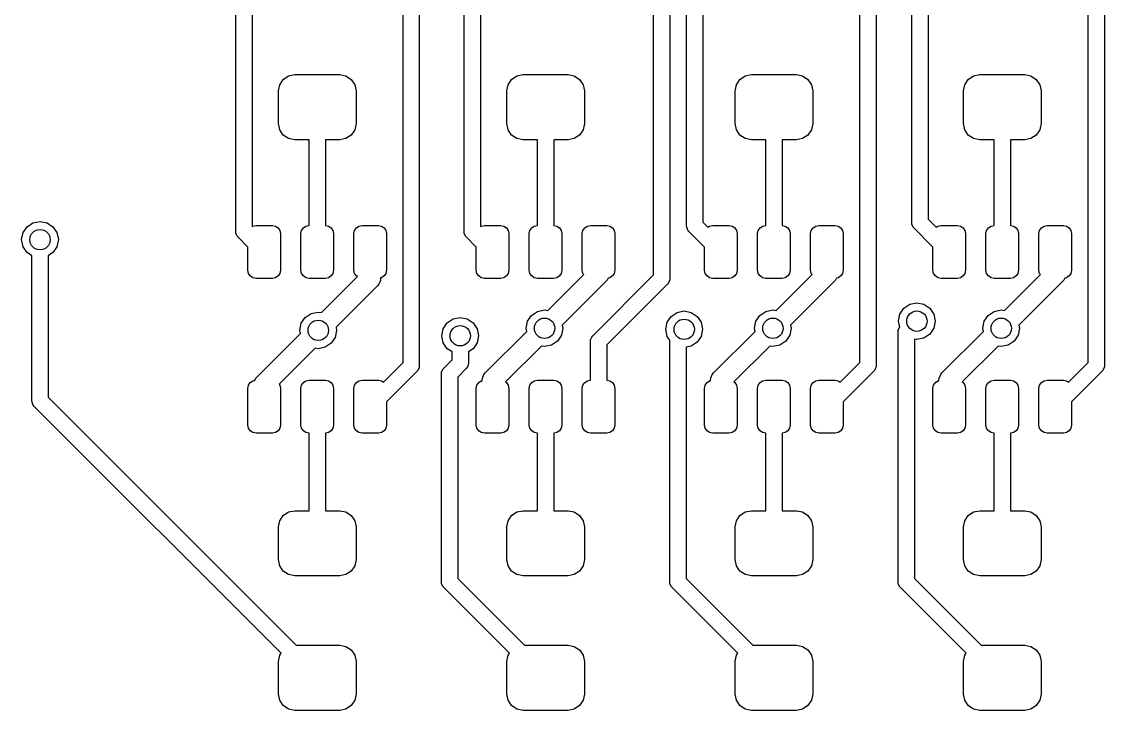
# Model space of a CAD drawing. Extents: x 0.05 to 3.89, y 0.04 to 4.21.
# Drawn here: x 1.389 to 1.911, y 0.107 to 0.44 of the extents above; entities that cross this region are included whole.
import ezdxf

# ---------------------------------------------------------------- set-up
doc = ezdxf.new("R2010")
doc.units = 0
doc.header["$MEASUREMENT"] = 0
doc.layers.add('BLACK', color=7, linetype='CONTINUOUS')

msp = doc.modelspace()

# ---------------------------------------------------------------- linework, layer by layer
at = {"layer": 'BLACK', "linetype": 'CONTINUOUS'}
for p, q in [((1.80124, 0.54915), (1.80124, 0.27369)), ((1.6939, 0.31758), (1.6939, 0.54134)), ((1.70177, 0.54134), (1.70177, 0.31594)), ((1.79337, 0.27532), (1.79337, 0.54134)), ((1.90361, 0.27532), (1.90361, 0.53079)), ((1.91148, 0.53242), (1.91148, 0.27369)), ((1.8185, 0.34291), (1.8185, 0.52028)), ((1.82638, 0.51864), (1.82638, 0.34454)), ((1.5729, 0.27532), (1.5729, 0.51575)), ((1.58077, 0.51412), (1.58077, 0.27369)), ((1.70977, 0.34141), (1.70977, 0.50505)), ((1.71765, 0.50342), (1.71765, 0.34304)), ((1.60236, 0.33858), (1.60236, 0.48819)), ((1.61024, 0.48656), (1.61024, 0.34093)), ((1.49213, 0.33858), (1.49213, 0.48425)), ((1.5, 0.48262), (1.5, 0.34093)), ((1.5151, 0.41206), (1.51766, 0.41377)), ((1.51766, 0.41377), (1.52067, 0.41437)), ((1.52067, 0.41437), (1.54232, 0.41437)), ((1.54232, 0.41437), (1.54534, 0.41377)), ((1.54534, 0.41377), (1.54789, 0.41206)), ((1.62534, 0.41206), (1.62789, 0.41377)), ((1.62789, 0.41377), (1.63091, 0.41437)), ((1.63091, 0.41437), (1.65256, 0.41437)), ((1.65256, 0.41437), (1.65557, 0.41377)), ((1.65557, 0.41377), (1.65813, 0.41206)), ((1.73557, 0.41206), (1.73813, 0.41377)), ((1.73813, 0.41377), (1.74114, 0.41437)), ((1.74114, 0.41437), (1.7628, 0.41437)), ((1.7628, 0.41437), (1.76581, 0.41377)), ((1.76581, 0.41377), (1.76836, 0.41206)), ((1.84581, 0.41206), (1.84836, 0.41377)), ((1.84836, 0.41377), (1.85138, 0.41437)), ((1.85138, 0.41437), (1.87303, 0.41437)), ((1.87303, 0.41437), (1.87604, 0.41377)), ((1.87604, 0.41377), (1.8786, 0.41206)), ((1.5128, 0.4065), (1.51339, 0.40951)), ((1.51339, 0.40951), (1.5151, 0.41206)), ((1.54789, 0.41206), (1.5496, 0.40951)), ((1.5496, 0.40951), (1.5502, 0.4065)), ((1.62303, 0.4065), (1.62363, 0.40951)), ((1.62363, 0.40951), (1.62534, 0.41206)), ((1.65813, 0.41206), (1.65983, 0.40951)), ((1.65983, 0.40951), (1.66043, 0.4065)), ((1.73327, 0.4065), (1.73387, 0.40951)), ((1.73387, 0.40951), (1.73557, 0.41206)), ((1.76836, 0.41206), (1.77007, 0.40951)), ((1.77007, 0.40951), (1.77067, 0.4065)), ((1.8435, 0.4065), (1.8441, 0.40951)), ((1.8441, 0.40951), (1.84581, 0.41206)), ((1.8786, 0.41206), (1.88031, 0.40951)), ((1.88031, 0.40951), (1.88091, 0.4065)), ((1.5128, 0.39075), (1.5128, 0.4065)), ((1.5502, 0.4065), (1.5502, 0.39075)), ((1.62303, 0.39075), (1.62303, 0.4065)), ((1.66043, 0.4065), (1.66043, 0.39075)), ((1.73327, 0.39075), (1.73327, 0.4065)), ((1.77067, 0.4065), (1.77067, 0.39075)), ((1.8435, 0.39075), (1.8435, 0.4065)), ((1.88091, 0.4065), (1.88091, 0.39075)), ((1.51339, 0.38773), (1.5128, 0.39075)), ((1.5151, 0.38518), (1.51339, 0.38773)), ((1.5496, 0.38773), (1.54789, 0.38518)), ((1.5502, 0.39075), (1.5496, 0.38773)), ((1.62363, 0.38773), (1.62303, 0.39075)), ((1.62534, 0.38518), (1.62363, 0.38773)), ((1.65983, 0.38773), (1.65813, 0.38518)), ((1.66043, 0.39075), (1.65983, 0.38773)), ((1.73387, 0.38773), (1.73327, 0.39075)), ((1.73557, 0.38518), (1.73387, 0.38773)), ((1.77007, 0.38773), (1.76836, 0.38518)), ((1.77067, 0.39075), (1.77007, 0.38773)), ((1.8441, 0.38773), (1.8435, 0.39075)), ((1.84581, 0.38518), (1.8441, 0.38773)), ((1.88031, 0.38773), (1.8786, 0.38518)), ((1.88091, 0.39075), (1.88031, 0.38773)), ((1.51766, 0.38347), (1.5151, 0.38518)), ((1.52067, 0.38287), (1.51766, 0.38347)), ((1.52756, 0.38287), (1.52067, 0.38287)), ((1.52756, 0.34154), (1.52756, 0.38287)), ((1.54232, 0.38287), (1.53543, 0.38287)), ((1.53543, 0.38287), (1.53543, 0.34154)), ((1.54534, 0.38347), (1.54232, 0.38287)), ((1.54789, 0.38518), (1.54534, 0.38347)), ((1.62789, 0.38347), (1.62534, 0.38518)), ((1.63091, 0.38287), (1.62789, 0.38347)), ((1.6378, 0.38287), (1.63091, 0.38287)), ((1.6378, 0.34154), (1.6378, 0.38287)), ((1.65256, 0.38287), (1.64567, 0.38287)), ((1.64567, 0.38287), (1.64567, 0.34154)), ((1.65557, 0.38347), (1.65256, 0.38287)), ((1.65813, 0.38518), (1.65557, 0.38347)), ((1.73813, 0.38347), (1.73557, 0.38518)), ((1.74114, 0.38287), (1.73813, 0.38347)), ((1.74803, 0.38287), (1.74114, 0.38287)), ((1.74803, 0.34154), (1.74803, 0.38287)), ((1.7628, 0.38287), (1.75591, 0.38287)), ((1.75591, 0.38287), (1.75591, 0.34154)), ((1.76581, 0.38347), (1.7628, 0.38287)), ((1.76836, 0.38518), (1.76581, 0.38347)), ((1.84836, 0.38347), (1.84581, 0.38518)), ((1.85138, 0.38287), (1.84836, 0.38347)), ((1.85827, 0.38287), (1.85138, 0.38287)), ((1.85827, 0.34154), (1.85827, 0.38287)), ((1.87303, 0.38287), (1.86614, 0.38287)), ((1.86614, 0.38287), (1.86614, 0.34154)), ((1.87604, 0.38347), (1.87303, 0.38287)), ((1.8786, 0.38518), (1.87604, 0.38347)), ((1.38945, 0.33804), (1.39137, 0.34091)), ((1.39137, 0.34091), (1.39425, 0.34283)), ((1.39425, 0.34283), (1.39764, 0.3435)), ((1.39764, 0.3435), (1.40103, 0.34283)), ((1.40103, 0.34283), (1.4039, 0.34091)), ((1.4039, 0.34091), (1.40582, 0.33804)), ((1.5, 0.34093), (1.50046, 0.34124)), ((1.50046, 0.34124), (1.50197, 0.34154)), ((1.50197, 0.34154), (1.50984, 0.34154)), ((1.50984, 0.34154), (1.51135, 0.34124)), ((1.51135, 0.34124), (1.51263, 0.34038)), ((1.51263, 0.34038), (1.51348, 0.33911)), ((1.52392, 0.33911), (1.52478, 0.34038)), ((1.52478, 0.34038), (1.52605, 0.34124)), ((1.52605, 0.34124), (1.52756, 0.34154)), ((1.53543, 0.34154), (1.53694, 0.34124)), ((1.53694, 0.34124), (1.53822, 0.34038)), ((1.53822, 0.34038), (1.53907, 0.33911)), ((1.54951, 0.33911), (1.55037, 0.34038)), ((1.55037, 0.34038), (1.55164, 0.34124)), ((1.55164, 0.34124), (1.55315, 0.34154)), ((1.55315, 0.34154), (1.56102, 0.34154)), ((1.56102, 0.34154), (1.56253, 0.34124)), ((1.56253, 0.34124), (1.56381, 0.34038)), ((1.56381, 0.34038), (1.56466, 0.33911)), ((1.61024, 0.34093), (1.6107, 0.34124)), ((1.6107, 0.34124), (1.6122, 0.34154)), ((1.6122, 0.34154), (1.62008, 0.34154)), ((1.62008, 0.34154), (1.62159, 0.34124)), ((1.62159, 0.34124), (1.62286, 0.34038)), ((1.62286, 0.34038), (1.62372, 0.33911)), ((1.63416, 0.33911), (1.63501, 0.34038)), ((1.63501, 0.34038), (1.63629, 0.34124)), ((1.63629, 0.34124), (1.6378, 0.34154)), ((1.64567, 0.34154), (1.64718, 0.34124)), ((1.64718, 0.34124), (1.64845, 0.34038)), ((1.64845, 0.34038), (1.64931, 0.33911)), ((1.65975, 0.33911), (1.6606, 0.34038)), ((1.6606, 0.34038), (1.66188, 0.34124)), ((1.66188, 0.34124), (1.66339, 0.34154)), ((1.66339, 0.34154), (1.67126, 0.34154)), ((1.67126, 0.34154), (1.67277, 0.34124)), ((1.67277, 0.34124), (1.67404, 0.34038)), ((1.67404, 0.34038), (1.6749, 0.33911)), ((1.70985, 0.34064), (1.70977, 0.34141)), ((1.71044, 0.33922), (1.70985, 0.34064)), ((1.71765, 0.34304), (1.72004, 0.34064)), ((1.72004, 0.34064), (1.72093, 0.34124)), ((1.72093, 0.34124), (1.72244, 0.34154)), ((1.72244, 0.34154), (1.73031, 0.34154)), ((1.73031, 0.34154), (1.73182, 0.34124)), ((1.73182, 0.34124), (1.7331, 0.34038)), ((1.7331, 0.34038), (1.73395, 0.33911)), ((1.74439, 0.33911), (1.74525, 0.34038)), ((1.74525, 0.34038), (1.74652, 0.34124)), ((1.74652, 0.34124), (1.74803, 0.34154)), ((1.75591, 0.34154), (1.75741, 0.34124)), ((1.75741, 0.34124), (1.75869, 0.34038)), ((1.75869, 0.34038), (1.75954, 0.33911)), ((1.76998, 0.33911), (1.77084, 0.34038)), ((1.77084, 0.34038), (1.77212, 0.34124)), ((1.77212, 0.34124), (1.77362, 0.34154)), ((1.77362, 0.34154), (1.7815, 0.34154)), ((1.7815, 0.34154), (1.783, 0.34124)), ((1.783, 0.34124), (1.78428, 0.34038)), ((1.78428, 0.34038), (1.78513, 0.33911)), ((1.81858, 0.34215), (1.8185, 0.34291)), ((1.81917, 0.34073), (1.81858, 0.34215)), ((1.81966, 0.34013), (1.81917, 0.34073)), ((1.82874, 0.33105), (1.81966, 0.34013)), ((1.82638, 0.34454), (1.83028, 0.34064)), ((1.83028, 0.34064), (1.83117, 0.34124)), ((1.83117, 0.34124), (1.83268, 0.34154)), ((1.83268, 0.34154), (1.84055, 0.34154)), ((1.84055, 0.34154), (1.84206, 0.34124)), ((1.84206, 0.34124), (1.84334, 0.34038)), ((1.84334, 0.34038), (1.84419, 0.33911)), ((1.85463, 0.33911), (1.85548, 0.34038)), ((1.85548, 0.34038), (1.85676, 0.34124)), ((1.85676, 0.34124), (1.85827, 0.34154)), ((1.86614, 0.34154), (1.86765, 0.34124)), ((1.86765, 0.34124), (1.86893, 0.34038)), ((1.86893, 0.34038), (1.86978, 0.33911)), ((1.88022, 0.33911), (1.88107, 0.34038)), ((1.88107, 0.34038), (1.88235, 0.34124)), ((1.88235, 0.34124), (1.88386, 0.34154)), ((1.88386, 0.34154), (1.89173, 0.34154)), ((1.89173, 0.34154), (1.89324, 0.34124)), ((1.89324, 0.34124), (1.89452, 0.34038)), ((1.89452, 0.34038), (1.89537, 0.33911)), ((1.38878, 0.33465), (1.38945, 0.33804)), ((1.38945, 0.33126), (1.38878, 0.33465)), ((1.40582, 0.33804), (1.4065, 0.33465)), ((1.4065, 0.33465), (1.40582, 0.33126)), ((1.4922, 0.33781), (1.49213, 0.33858)), ((1.49279, 0.3364), (1.4922, 0.33781)), ((1.49328, 0.3358), (1.49279, 0.3364)), ((1.49803, 0.33105), (1.49328, 0.3358)), ((1.51348, 0.33911), (1.51378, 0.3376)), ((1.51378, 0.3376), (1.51378, 0.31988)), ((1.52362, 0.3376), (1.52392, 0.33911)), ((1.52362, 0.31988), (1.52362, 0.3376)), ((1.53907, 0.33911), (1.53937, 0.3376)), ((1.53937, 0.3376), (1.53937, 0.31988)), ((1.54921, 0.3376), (1.54951, 0.33911)), ((1.54921, 0.31988), (1.54921, 0.3376)), ((1.56466, 0.33911), (1.56496, 0.3376)), ((1.56496, 0.3376), (1.56496, 0.31988)), ((1.60244, 0.33781), (1.60236, 0.33858)), ((1.60303, 0.3364), (1.60244, 0.33781)), ((1.60352, 0.3358), (1.60303, 0.3364)), ((1.60827, 0.33105), (1.60352, 0.3358)), ((1.62372, 0.33911), (1.62402, 0.3376)), ((1.62402, 0.3376), (1.62402, 0.31988)), ((1.63386, 0.3376), (1.63416, 0.33911)), ((1.63386, 0.31988), (1.63386, 0.3376)), ((1.64931, 0.33911), (1.64961, 0.3376)), ((1.64961, 0.3376), (1.64961, 0.31988)), ((1.65945, 0.3376), (1.65975, 0.33911)), ((1.65945, 0.31988), (1.65945, 0.3376)), ((1.6749, 0.33911), (1.6752, 0.3376)), ((1.6752, 0.3376), (1.6752, 0.31988)), ((1.71092, 0.33863), (1.71044, 0.33922)), ((1.7185, 0.33105), (1.71092, 0.33863)), ((1.73395, 0.33911), (1.73425, 0.3376)), ((1.73425, 0.3376), (1.73425, 0.31988)), ((1.74409, 0.3376), (1.74439, 0.33911)), ((1.74409, 0.31988), (1.74409, 0.3376)), ((1.75954, 0.33911), (1.75984, 0.3376)), ((1.75984, 0.3376), (1.75984, 0.31988)), ((1.76969, 0.3376), (1.76998, 0.33911)), ((1.76969, 0.31988), (1.76969, 0.3376)), ((1.78513, 0.33911), (1.78543, 0.3376)), ((1.78543, 0.3376), (1.78543, 0.31988)), ((1.84419, 0.33911), (1.84449, 0.3376)), ((1.84449, 0.3376), (1.84449, 0.31988)), ((1.85433, 0.3376), (1.85463, 0.33911)), ((1.85433, 0.31988), (1.85433, 0.3376)), ((1.86978, 0.33911), (1.87008, 0.3376)), ((1.87008, 0.3376), (1.87008, 0.31988)), ((1.87992, 0.3376), (1.88022, 0.33911)), ((1.87992, 0.31988), (1.87992, 0.3376)), ((1.89537, 0.33911), (1.89567, 0.3376)), ((1.89567, 0.3376), (1.89567, 0.31988)), ((1.39137, 0.32838), (1.38945, 0.33126)), ((1.40582, 0.33126), (1.4039, 0.32838)), ((1.49803, 0.31988), (1.49803, 0.33105)), ((1.60827, 0.31988), (1.60827, 0.33105)), ((1.7185, 0.31988), (1.7185, 0.33105)), ((1.82874, 0.31988), (1.82874, 0.33105)), ((1.3937, 0.32683), (1.39137, 0.32838)), ((1.3937, 0.25689), (1.3937, 0.32683)), ((1.4039, 0.32838), (1.40157, 0.32683)), ((1.40157, 0.32683), (1.40157, 0.25852)), ((1.49833, 0.31838), (1.49803, 0.31988)), ((1.51378, 0.31988), (1.51348, 0.31838)), ((1.52392, 0.31838), (1.52362, 0.31988)), ((1.53937, 0.31988), (1.53907, 0.31838)), ((1.54951, 0.31838), (1.54921, 0.31988)), ((1.56496, 0.31988), (1.56466, 0.31838)), ((1.60857, 0.31838), (1.60827, 0.31988)), ((1.62402, 0.31988), (1.62372, 0.31838)), ((1.63416, 0.31838), (1.63386, 0.31988)), ((1.64961, 0.31988), (1.64931, 0.31838)), ((1.65975, 0.31838), (1.65945, 0.31988)), ((1.6752, 0.31988), (1.6749, 0.31838)), ((1.7188, 0.31838), (1.7185, 0.31988)), ((1.73425, 0.31988), (1.73395, 0.31838)), ((1.74439, 0.31838), (1.74409, 0.31988)), ((1.75984, 0.31988), (1.75954, 0.31838)), ((1.76998, 0.31838), (1.76969, 0.31988)), ((1.78543, 0.31988), (1.78513, 0.31838)), ((1.82904, 0.31838), (1.82874, 0.31988)), ((1.84449, 0.31988), (1.84419, 0.31838)), ((1.85463, 0.31838), (1.85433, 0.31988)), ((1.87008, 0.31988), (1.86978, 0.31838)), ((1.88022, 0.31838), (1.87992, 0.31988)), ((1.89567, 0.31988), (1.89537, 0.31838)), ((1.49918, 0.3171), (1.49833, 0.31838)), ((1.50046, 0.31624), (1.49918, 0.3171)), ((1.50197, 0.31594), (1.50046, 0.31624)), ((1.50984, 0.31594), (1.50197, 0.31594)), ((1.51135, 0.31624), (1.50984, 0.31594)), ((1.51263, 0.3171), (1.51135, 0.31624)), ((1.51348, 0.31838), (1.51263, 0.3171)), ((1.52478, 0.3171), (1.52392, 0.31838)), ((1.52605, 0.31624), (1.52478, 0.3171)), ((1.52756, 0.31594), (1.52605, 0.31624)), ((1.53543, 0.31594), (1.52756, 0.31594)), ((1.53348, 0.29941), (1.55085, 0.31678)), ((1.53694, 0.31624), (1.53543, 0.31594)), ((1.53822, 0.3171), (1.53694, 0.31624)), ((1.53907, 0.31838), (1.53822, 0.3171)), ((1.55037, 0.3171), (1.54951, 0.31838)), ((1.55085, 0.31678), (1.55037, 0.3171)), ((1.56199, 0.31497), (1.56124, 0.31317)), ((1.56209, 0.31594), (1.56199, 0.31497)), ((1.56253, 0.31624), (1.56209, 0.31616)), ((1.56209, 0.31616), (1.56209, 0.31594)), ((1.56381, 0.3171), (1.56253, 0.31624)), ((1.56466, 0.31838), (1.56381, 0.3171)), ((1.60942, 0.3171), (1.60857, 0.31838)), ((1.6107, 0.31624), (1.60942, 0.3171)), ((1.6122, 0.31594), (1.6107, 0.31624)), ((1.62008, 0.31594), (1.6122, 0.31594)), ((1.62159, 0.31624), (1.62008, 0.31594)), ((1.62286, 0.3171), (1.62159, 0.31624)), ((1.62372, 0.31838), (1.62286, 0.3171)), ((1.63501, 0.3171), (1.63416, 0.31838)), ((1.63629, 0.31624), (1.63501, 0.3171)), ((1.6378, 0.31594), (1.63629, 0.31624)), ((1.64567, 0.31594), (1.6378, 0.31594)), ((1.64273, 0.30039), (1.66014, 0.3178)), ((1.64718, 0.31624), (1.64567, 0.31594)), ((1.64845, 0.3171), (1.64718, 0.31624)), ((1.64931, 0.31838), (1.64845, 0.3171)), ((1.67086, 0.31438), (1.6498, 0.29332)), ((1.66014, 0.3178), (1.65975, 0.31838)), ((1.66454, 0.28822), (1.6939, 0.31758)), ((1.67148, 0.31514), (1.67086, 0.31438)), ((1.67187, 0.31607), (1.67148, 0.31514)), ((1.67148, 0.31514), (1.67148, 0.31514)), ((1.67277, 0.31624), (1.67187, 0.31607)), ((1.67404, 0.3171), (1.67277, 0.31624)), ((1.6749, 0.31838), (1.67404, 0.3171)), ((1.70111, 0.31376), (1.70062, 0.31316)), ((1.7017, 0.31518), (1.70111, 0.31376)), ((1.70177, 0.31594), (1.7017, 0.31518)), ((1.71966, 0.3171), (1.7188, 0.31838)), ((1.72093, 0.31624), (1.71966, 0.3171)), ((1.72244, 0.31594), (1.72093, 0.31624)), ((1.73031, 0.31594), (1.72244, 0.31594)), ((1.73182, 0.31624), (1.73031, 0.31594)), ((1.7331, 0.3171), (1.73182, 0.31624)), ((1.73395, 0.31838), (1.7331, 0.3171)), ((1.74525, 0.3171), (1.74439, 0.31838)), ((1.74652, 0.31624), (1.74525, 0.3171)), ((1.74803, 0.31594), (1.74652, 0.31624)), ((1.75591, 0.31594), (1.74803, 0.31594)), ((1.75297, 0.30039), (1.77037, 0.3178)), ((1.75741, 0.31624), (1.75591, 0.31594)), ((1.75869, 0.3171), (1.75741, 0.31624)), ((1.75954, 0.31838), (1.75869, 0.3171)), ((1.78109, 0.31438), (1.76004, 0.29332)), ((1.77037, 0.3178), (1.76998, 0.31838)), ((1.78172, 0.31514), (1.78109, 0.31438)), ((1.7821, 0.31607), (1.78172, 0.31514)), ((1.78172, 0.31514), (1.78172, 0.31514)), ((1.783, 0.31624), (1.7821, 0.31607)), ((1.78428, 0.3171), (1.783, 0.31624)), ((1.78513, 0.31838), (1.78428, 0.3171)), ((1.82989, 0.3171), (1.82904, 0.31838)), ((1.83117, 0.31624), (1.82989, 0.3171)), ((1.83268, 0.31594), (1.83117, 0.31624)), ((1.84055, 0.31594), (1.83268, 0.31594)), ((1.84206, 0.31624), (1.84055, 0.31594)), ((1.84334, 0.3171), (1.84206, 0.31624)), ((1.84419, 0.31838), (1.84334, 0.3171)), ((1.85548, 0.3171), (1.85463, 0.31838)), ((1.85676, 0.31624), (1.85548, 0.3171)), ((1.85827, 0.31594), (1.85676, 0.31624)), ((1.86614, 0.31594), (1.85827, 0.31594)), ((1.8632, 0.30039), (1.88061, 0.3178)), ((1.86765, 0.31624), (1.86614, 0.31594)), ((1.86893, 0.3171), (1.86765, 0.31624)), ((1.86978, 0.31838), (1.86893, 0.3171)), ((1.89133, 0.31438), (1.87027, 0.29332)), ((1.88061, 0.3178), (1.88022, 0.31838)), ((1.89195, 0.31514), (1.89133, 0.31438)), ((1.89234, 0.31607), (1.89195, 0.31514)), ((1.89195, 0.31514), (1.89195, 0.31514)), ((1.89324, 0.31624), (1.89234, 0.31607)), ((1.89452, 0.3171), (1.89324, 0.31624)), ((1.89537, 0.31838), (1.89452, 0.3171)), ((1.56062, 0.31241), (1.54055, 0.29234)), ((1.56124, 0.31317), (1.56062, 0.31241)), ((1.56124, 0.31317), (1.56124, 0.31317)), ((1.70062, 0.31316), (1.67126, 0.2838)), ((1.81473, 0.30154), (1.8176, 0.30346)), ((1.8176, 0.30346), (1.82099, 0.30413)), ((1.82099, 0.30413), (1.82438, 0.30346)), ((1.82438, 0.30346), (1.82726, 0.30154)), ((1.52572, 0.29711), (1.5286, 0.29903)), ((1.5286, 0.29903), (1.53199, 0.2997)), ((1.53199, 0.2997), (1.53348, 0.29941)), ((1.63306, 0.29522), (1.63498, 0.29809)), ((1.63498, 0.29809), (1.63785, 0.30001)), ((1.63785, 0.30001), (1.64124, 0.30069)), ((1.64124, 0.30069), (1.64273, 0.30039)), ((1.7024, 0.2976), (1.70527, 0.29952)), ((1.70527, 0.29952), (1.70866, 0.3002)), ((1.70866, 0.3002), (1.71205, 0.29952)), ((1.71205, 0.29952), (1.71493, 0.2976)), ((1.74329, 0.29522), (1.74521, 0.29809)), ((1.74521, 0.29809), (1.74809, 0.30001)), ((1.74809, 0.30001), (1.75148, 0.30069)), ((1.75148, 0.30069), (1.75297, 0.30039)), ((1.81213, 0.29528), (1.81281, 0.29867)), ((1.81281, 0.29867), (1.81473, 0.30154)), ((1.82726, 0.30154), (1.82918, 0.29867)), ((1.82918, 0.29867), (1.82985, 0.29528)), ((1.85353, 0.29522), (1.85545, 0.29809)), ((1.85545, 0.29809), (1.85832, 0.30001)), ((1.85832, 0.30001), (1.86171, 0.30069)), ((1.86171, 0.30069), (1.8632, 0.30039)), ((1.52313, 0.29085), (1.5238, 0.29424)), ((1.5238, 0.29424), (1.52572, 0.29711)), ((1.59234, 0.29161), (1.59426, 0.29448)), ((1.59426, 0.29448), (1.59713, 0.2964)), ((1.59713, 0.2964), (1.60052, 0.29708)), ((1.60052, 0.29708), (1.60391, 0.2964)), ((1.60391, 0.2964), (1.60678, 0.29448)), ((1.60678, 0.29448), (1.6087, 0.29161)), ((1.63238, 0.29183), (1.63306, 0.29522)), ((1.6498, 0.29332), (1.6501, 0.29183)), ((1.6998, 0.29134), (1.70048, 0.29473)), ((1.70048, 0.29473), (1.7024, 0.2976)), ((1.71493, 0.2976), (1.71685, 0.29473)), ((1.71685, 0.29473), (1.71752, 0.29134)), ((1.74262, 0.29183), (1.74329, 0.29522)), ((1.76004, 0.29332), (1.76033, 0.29183)), ((1.81269, 0.29246), (1.81213, 0.29528)), ((1.82985, 0.29528), (1.82918, 0.29189)), ((1.85285, 0.29183), (1.85353, 0.29522)), ((1.87027, 0.29332), (1.87057, 0.29183)), ((1.50237, 0.2683), (1.52343, 0.28936)), ((1.52343, 0.28936), (1.52313, 0.29085)), ((1.54085, 0.29085), (1.54017, 0.28746)), ((1.54055, 0.29234), (1.54085, 0.29085)), ((1.59166, 0.28822), (1.59234, 0.29161)), ((1.59234, 0.28483), (1.59166, 0.28822)), ((1.6087, 0.29161), (1.60938, 0.28822)), ((1.60938, 0.28822), (1.6087, 0.28483)), ((1.61261, 0.27027), (1.63268, 0.29034)), ((1.63268, 0.29034), (1.63238, 0.29183)), ((1.64942, 0.28844), (1.6475, 0.28557)), ((1.6501, 0.29183), (1.64942, 0.28844)), ((1.66346, 0.2862), (1.66405, 0.28762)), ((1.66405, 0.28762), (1.66454, 0.28822)), ((1.70048, 0.28795), (1.6998, 0.29134)), ((1.70169, 0.28613), (1.70048, 0.28795)), ((1.71685, 0.28795), (1.71493, 0.28507)), ((1.71752, 0.29134), (1.71685, 0.28795)), ((1.72284, 0.27027), (1.74291, 0.29034)), ((1.74291, 0.29034), (1.74262, 0.29183)), ((1.75966, 0.28844), (1.75774, 0.28557)), ((1.76033, 0.29183), (1.75966, 0.28844)), ((1.81193, 0.29015), (1.812, 0.29092)), ((1.81193, 0.16937), (1.81193, 0.29015)), ((1.812, 0.29092), (1.81259, 0.29234)), ((1.81259, 0.29234), (1.81269, 0.29246)), ((1.82726, 0.28901), (1.82438, 0.28709)), ((1.82918, 0.29189), (1.82726, 0.28901)), ((1.83308, 0.27027), (1.85315, 0.29034)), ((1.85315, 0.29034), (1.85285, 0.29183)), ((1.8699, 0.28844), (1.86798, 0.28557)), ((1.87057, 0.29183), (1.8699, 0.28844)), ((1.5305, 0.28228), (1.51309, 0.26488)), ((1.53199, 0.28199), (1.5305, 0.28228)), ((1.53538, 0.28266), (1.53199, 0.28199)), ((1.53825, 0.28458), (1.53538, 0.28266)), ((1.54017, 0.28746), (1.53825, 0.28458)), ((1.59426, 0.28195), (1.59234, 0.28483)), ((1.6087, 0.28483), (1.60678, 0.28195)), ((1.63975, 0.28327), (1.62238, 0.2659)), ((1.64124, 0.28297), (1.63975, 0.28327)), ((1.64463, 0.28365), (1.64124, 0.28297)), ((1.6475, 0.28557), (1.64463, 0.28365)), ((1.66339, 0.28543), (1.66346, 0.2862)), ((1.66339, 0.26673), (1.66339, 0.28543)), ((1.67126, 0.2838), (1.67126, 0.26673)), ((1.70169, 0.16937), (1.70169, 0.28613)), ((1.71205, 0.28315), (1.70957, 0.28266)), ((1.70957, 0.28266), (1.70957, 0.171)), ((1.71493, 0.28507), (1.71205, 0.28315)), ((1.74999, 0.28327), (1.73262, 0.2659)), ((1.75148, 0.28297), (1.74999, 0.28327)), ((1.75487, 0.28365), (1.75148, 0.28297)), ((1.75774, 0.28557), (1.75487, 0.28365)), ((1.82099, 0.28642), (1.8198, 0.28665)), ((1.8198, 0.28665), (1.8198, 0.171)), ((1.82438, 0.28709), (1.82099, 0.28642)), ((1.86022, 0.28327), (1.84285, 0.2659)), ((1.86171, 0.28297), (1.86022, 0.28327)), ((1.8651, 0.28365), (1.86171, 0.28297)), ((1.86798, 0.28557), (1.8651, 0.28365)), ((1.59658, 0.2804), (1.59426, 0.28195)), ((1.59658, 0.27662), (1.59658, 0.2804)), ((1.60678, 0.28195), (1.60446, 0.2804)), ((1.60446, 0.2804), (1.60446, 0.27499)), ((1.56342, 0.26584), (1.5729, 0.27532)), ((1.5807, 0.27292), (1.58011, 0.2715)), ((1.58077, 0.27369), (1.5807, 0.27292)), ((1.59153, 0.27064), (1.59212, 0.27205)), ((1.59212, 0.27205), (1.59261, 0.27265)), ((1.59261, 0.27265), (1.59658, 0.27662)), ((1.6033, 0.27221), (1.59933, 0.26824)), ((1.60379, 0.27281), (1.6033, 0.27221)), ((1.60438, 0.27423), (1.60379, 0.27281)), ((1.60446, 0.27499), (1.60438, 0.27423)), ((1.78389, 0.26584), (1.79337, 0.27532)), ((1.80117, 0.27292), (1.80058, 0.2715)), ((1.80124, 0.27369), (1.80117, 0.27292)), ((1.89413, 0.26584), (1.90361, 0.27532)), ((1.9114, 0.27292), (1.91082, 0.2715)), ((1.91148, 0.27369), (1.9114, 0.27292)), ((1.50046, 0.26643), (1.50136, 0.26661)), ((1.50136, 0.26661), (1.50175, 0.26754)), ((1.50175, 0.26754), (1.50237, 0.2683)), ((1.50175, 0.26754), (1.50175, 0.26754)), ((1.52605, 0.26643), (1.52756, 0.26673)), ((1.52756, 0.26673), (1.53543, 0.26673)), ((1.53543, 0.26673), (1.53694, 0.26643)), ((1.55164, 0.26643), (1.55315, 0.26673)), ((1.55315, 0.26673), (1.56102, 0.26673)), ((1.56102, 0.26673), (1.56253, 0.26643)), ((1.57962, 0.2709), (1.56496, 0.25624)), ((1.58011, 0.2715), (1.57962, 0.2709)), ((1.59146, 0.26987), (1.59153, 0.27064)), ((1.59146, 0.16937), (1.59146, 0.26987)), ((1.59933, 0.26824), (1.59933, 0.171)), ((1.61114, 0.26673), (1.61124, 0.26771)), ((1.61114, 0.26652), (1.61114, 0.26673)), ((1.61124, 0.26771), (1.61198, 0.26951)), ((1.61198, 0.26951), (1.61261, 0.27027)), ((1.61198, 0.26951), (1.61198, 0.26951)), ((1.63629, 0.26643), (1.6378, 0.26673)), ((1.6378, 0.26673), (1.64567, 0.26673)), ((1.64567, 0.26673), (1.64718, 0.26643)), ((1.66188, 0.26643), (1.66339, 0.26673)), ((1.67126, 0.26673), (1.67277, 0.26643)), ((1.72138, 0.26673), (1.72147, 0.26771)), ((1.72138, 0.26652), (1.72138, 0.26673)), ((1.72147, 0.26771), (1.72222, 0.26951)), ((1.72222, 0.26951), (1.72284, 0.27027)), ((1.72222, 0.26951), (1.72222, 0.26951)), ((1.74652, 0.26643), (1.74803, 0.26673)), ((1.74803, 0.26673), (1.75591, 0.26673)), ((1.75591, 0.26673), (1.75741, 0.26643)), ((1.77212, 0.26643), (1.77362, 0.26673)), ((1.77362, 0.26673), (1.7815, 0.26673)), ((1.7815, 0.26673), (1.783, 0.26643)), ((1.80009, 0.2709), (1.78543, 0.25624)), ((1.80058, 0.2715), (1.80009, 0.2709)), ((1.83161, 0.26673), (1.83171, 0.26771)), ((1.83161, 0.26652), (1.83161, 0.26673)), ((1.83171, 0.26771), (1.83246, 0.26951)), ((1.83246, 0.26951), (1.83308, 0.27027)), ((1.83246, 0.26951), (1.83246, 0.26951)), ((1.85676, 0.26643), (1.85827, 0.26673)), ((1.85827, 0.26673), (1.86614, 0.26673)), ((1.86614, 0.26673), (1.86765, 0.26643)), ((1.88235, 0.26643), (1.88386, 0.26673)), ((1.88386, 0.26673), (1.89173, 0.26673)), ((1.89173, 0.26673), (1.89324, 0.26643)), ((1.91033, 0.2709), (1.89567, 0.25624)), ((1.91082, 0.2715), (1.91033, 0.2709)), ((1.49803, 0.2628), (1.49833, 0.2643)), ((1.49803, 0.24508), (1.49803, 0.2628)), ((1.49833, 0.2643), (1.49918, 0.26558)), ((1.49918, 0.26558), (1.50046, 0.26643)), ((1.51309, 0.26488), (1.51348, 0.2643)), ((1.51348, 0.2643), (1.51378, 0.2628)), ((1.51378, 0.2628), (1.51378, 0.24508)), ((1.52362, 0.2628), (1.52392, 0.2643)), ((1.52362, 0.24508), (1.52362, 0.2628)), ((1.52392, 0.2643), (1.52478, 0.26558)), ((1.52478, 0.26558), (1.52605, 0.26643)), ((1.53694, 0.26643), (1.53822, 0.26558)), ((1.53822, 0.26558), (1.53907, 0.2643)), ((1.53907, 0.2643), (1.53937, 0.2628)), ((1.53937, 0.2628), (1.53937, 0.24508)), ((1.54921, 0.2628), (1.54951, 0.2643)), ((1.54921, 0.24508), (1.54921, 0.2628)), ((1.54951, 0.2643), (1.55037, 0.26558)), ((1.55037, 0.26558), (1.55164, 0.26643)), ((1.56253, 0.26643), (1.56342, 0.26584)), ((1.60827, 0.2628), (1.60857, 0.2643)), ((1.60827, 0.24508), (1.60827, 0.2628)), ((1.60857, 0.2643), (1.60942, 0.26558)), ((1.60942, 0.26558), (1.6107, 0.26643)), ((1.6107, 0.26643), (1.61114, 0.26652)), ((1.62238, 0.2659), (1.62286, 0.26558)), ((1.62286, 0.26558), (1.62372, 0.2643)), ((1.62372, 0.2643), (1.62402, 0.2628)), ((1.62402, 0.2628), (1.62402, 0.24508)), ((1.63386, 0.2628), (1.63416, 0.2643)), ((1.63386, 0.24508), (1.63386, 0.2628)), ((1.63416, 0.2643), (1.63501, 0.26558)), ((1.63501, 0.26558), (1.63629, 0.26643)), ((1.64718, 0.26643), (1.64845, 0.26558)), ((1.64845, 0.26558), (1.64931, 0.2643)), ((1.64931, 0.2643), (1.64961, 0.2628)), ((1.64961, 0.2628), (1.64961, 0.24508)), ((1.65945, 0.2628), (1.65975, 0.2643)), ((1.65945, 0.24508), (1.65945, 0.2628)), ((1.65975, 0.2643), (1.6606, 0.26558)), ((1.6606, 0.26558), (1.66188, 0.26643)), ((1.67277, 0.26643), (1.67404, 0.26558)), ((1.67404, 0.26558), (1.6749, 0.2643)), ((1.6749, 0.2643), (1.6752, 0.2628)), ((1.6752, 0.2628), (1.6752, 0.24508)), ((1.7185, 0.2628), (1.7188, 0.2643)), ((1.7185, 0.24508), (1.7185, 0.2628)), ((1.7188, 0.2643), (1.71966, 0.26558)), ((1.71966, 0.26558), (1.72093, 0.26643)), ((1.72093, 0.26643), (1.72138, 0.26652)), ((1.73262, 0.2659), (1.7331, 0.26558)), ((1.7331, 0.26558), (1.73395, 0.2643)), ((1.73395, 0.2643), (1.73425, 0.2628)), ((1.73425, 0.2628), (1.73425, 0.24508)), ((1.74409, 0.2628), (1.74439, 0.2643)), ((1.74409, 0.24508), (1.74409, 0.2628)), ((1.74439, 0.2643), (1.74525, 0.26558)), ((1.74525, 0.26558), (1.74652, 0.26643)), ((1.75741, 0.26643), (1.75869, 0.26558)), ((1.75869, 0.26558), (1.75954, 0.2643)), ((1.75954, 0.2643), (1.75984, 0.2628)), ((1.75984, 0.2628), (1.75984, 0.24508)), ((1.76969, 0.2628), (1.76998, 0.2643)), ((1.76969, 0.24508), (1.76969, 0.2628)), ((1.76998, 0.2643), (1.77084, 0.26558)), ((1.77084, 0.26558), (1.77212, 0.26643)), ((1.783, 0.26643), (1.78389, 0.26584)), ((1.82874, 0.2628), (1.82904, 0.2643)), ((1.82874, 0.24508), (1.82874, 0.2628)), ((1.82904, 0.2643), (1.82989, 0.26558)), ((1.82989, 0.26558), (1.83117, 0.26643)), ((1.83117, 0.26643), (1.83161, 0.26652)), ((1.84285, 0.2659), (1.84334, 0.26558)), ((1.84334, 0.26558), (1.84419, 0.2643)), ((1.84419, 0.2643), (1.84449, 0.2628)), ((1.84449, 0.2628), (1.84449, 0.24508)), ((1.85433, 0.2628), (1.85463, 0.2643)), ((1.85433, 0.24508), (1.85433, 0.2628)), ((1.85463, 0.2643), (1.85548, 0.26558)), ((1.85548, 0.26558), (1.85676, 0.26643)), ((1.86765, 0.26643), (1.86893, 0.26558)), ((1.86893, 0.26558), (1.86978, 0.2643)), ((1.86978, 0.2643), (1.87008, 0.2628)), ((1.87008, 0.2628), (1.87008, 0.24508)), ((1.87992, 0.2628), (1.88022, 0.2643)), ((1.87992, 0.24508), (1.87992, 0.2628)), ((1.88022, 0.2643), (1.88107, 0.26558)), ((1.88107, 0.26558), (1.88235, 0.26643)), ((1.89324, 0.26643), (1.89413, 0.26584)), ((1.39378, 0.25612), (1.3937, 0.25689)), ((1.40157, 0.25852), (1.52132, 0.13878)), ((1.56496, 0.25624), (1.56496, 0.24508)), ((1.78543, 0.25624), (1.78543, 0.24508)), ((1.89567, 0.25624), (1.89567, 0.24508)), ((1.39436, 0.2547), (1.39378, 0.25612)), ((1.39485, 0.25411), (1.39436, 0.2547)), ((1.51405, 0.13491), (1.39485, 0.25411)), ((1.49833, 0.24357), (1.49803, 0.24508)), ((1.49918, 0.24229), (1.49833, 0.24357)), ((1.50046, 0.24144), (1.49918, 0.24229)), ((1.50197, 0.24114), (1.50046, 0.24144)), ((1.50984, 0.24114), (1.50197, 0.24114)), ((1.51135, 0.24144), (1.50984, 0.24114)), ((1.51263, 0.24229), (1.51135, 0.24144)), ((1.51348, 0.24357), (1.51263, 0.24229)), ((1.51378, 0.24508), (1.51348, 0.24357)), ((1.52392, 0.24357), (1.52362, 0.24508)), ((1.52478, 0.24229), (1.52392, 0.24357)), ((1.52605, 0.24144), (1.52478, 0.24229)), ((1.52756, 0.24114), (1.52605, 0.24144)), ((1.52756, 0.20374), (1.52756, 0.24114)), ((1.53694, 0.24144), (1.53543, 0.24114)), ((1.53543, 0.24114), (1.53543, 0.20374)), ((1.53822, 0.24229), (1.53694, 0.24144)), ((1.53907, 0.24357), (1.53822, 0.24229)), ((1.53937, 0.24508), (1.53907, 0.24357)), ((1.54951, 0.24357), (1.54921, 0.24508)), ((1.55037, 0.24229), (1.54951, 0.24357)), ((1.55164, 0.24144), (1.55037, 0.24229)), ((1.55315, 0.24114), (1.55164, 0.24144)), ((1.56102, 0.24114), (1.55315, 0.24114)), ((1.56253, 0.24144), (1.56102, 0.24114)), ((1.56381, 0.24229), (1.56253, 0.24144)), ((1.56466, 0.24357), (1.56381, 0.24229)), ((1.56496, 0.24508), (1.56466, 0.24357)), ((1.60857, 0.24357), (1.60827, 0.24508)), ((1.60942, 0.24229), (1.60857, 0.24357)), ((1.6107, 0.24144), (1.60942, 0.24229)), ((1.6122, 0.24114), (1.6107, 0.24144)), ((1.62008, 0.24114), (1.6122, 0.24114)), ((1.62159, 0.24144), (1.62008, 0.24114)), ((1.62286, 0.24229), (1.62159, 0.24144)), ((1.62372, 0.24357), (1.62286, 0.24229)), ((1.62402, 0.24508), (1.62372, 0.24357)), ((1.63416, 0.24357), (1.63386, 0.24508)), ((1.63501, 0.24229), (1.63416, 0.24357)), ((1.63629, 0.24144), (1.63501, 0.24229)), ((1.6378, 0.24114), (1.63629, 0.24144)), ((1.6378, 0.20374), (1.6378, 0.24114)), ((1.64718, 0.24144), (1.64567, 0.24114)), ((1.64567, 0.24114), (1.64567, 0.20374)), ((1.64845, 0.24229), (1.64718, 0.24144)), ((1.64931, 0.24357), (1.64845, 0.24229)), ((1.64961, 0.24508), (1.64931, 0.24357)), ((1.65975, 0.24357), (1.65945, 0.24508)), ((1.6606, 0.24229), (1.65975, 0.24357)), ((1.66188, 0.24144), (1.6606, 0.24229)), ((1.66339, 0.24114), (1.66188, 0.24144)), ((1.67126, 0.24114), (1.66339, 0.24114)), ((1.67277, 0.24144), (1.67126, 0.24114)), ((1.67404, 0.24229), (1.67277, 0.24144)), ((1.6749, 0.24357), (1.67404, 0.24229)), ((1.6752, 0.24508), (1.6749, 0.24357)), ((1.7188, 0.24357), (1.7185, 0.24508)), ((1.71966, 0.24229), (1.7188, 0.24357)), ((1.72093, 0.24144), (1.71966, 0.24229)), ((1.72244, 0.24114), (1.72093, 0.24144)), ((1.73031, 0.24114), (1.72244, 0.24114)), ((1.73182, 0.24144), (1.73031, 0.24114)), ((1.7331, 0.24229), (1.73182, 0.24144)), ((1.73395, 0.24357), (1.7331, 0.24229)), ((1.73425, 0.24508), (1.73395, 0.24357)), ((1.74439, 0.24357), (1.74409, 0.24508)), ((1.74525, 0.24229), (1.74439, 0.24357)), ((1.74652, 0.24144), (1.74525, 0.24229)), ((1.74803, 0.24114), (1.74652, 0.24144)), ((1.74803, 0.20374), (1.74803, 0.24114)), ((1.75741, 0.24144), (1.75591, 0.24114)), ((1.75591, 0.24114), (1.75591, 0.20374)), ((1.75869, 0.24229), (1.75741, 0.24144)), ((1.75954, 0.24357), (1.75869, 0.24229)), ((1.75984, 0.24508), (1.75954, 0.24357)), ((1.76998, 0.24357), (1.76969, 0.24508)), ((1.77084, 0.24229), (1.76998, 0.24357)), ((1.77212, 0.24144), (1.77084, 0.24229)), ((1.77362, 0.24114), (1.77212, 0.24144)), ((1.7815, 0.24114), (1.77362, 0.24114)), ((1.783, 0.24144), (1.7815, 0.24114)), ((1.78428, 0.24229), (1.783, 0.24144)), ((1.78513, 0.24357), (1.78428, 0.24229)), ((1.78543, 0.24508), (1.78513, 0.24357)), ((1.82904, 0.24357), (1.82874, 0.24508)), ((1.82989, 0.24229), (1.82904, 0.24357)), ((1.83117, 0.24144), (1.82989, 0.24229)), ((1.83268, 0.24114), (1.83117, 0.24144)), ((1.84055, 0.24114), (1.83268, 0.24114)), ((1.84206, 0.24144), (1.84055, 0.24114)), ((1.84334, 0.24229), (1.84206, 0.24144)), ((1.84419, 0.24357), (1.84334, 0.24229)), ((1.84449, 0.24508), (1.84419, 0.24357)), ((1.85463, 0.24357), (1.85433, 0.24508)), ((1.85548, 0.24229), (1.85463, 0.24357)), ((1.85676, 0.24144), (1.85548, 0.24229)), ((1.85827, 0.24114), (1.85676, 0.24144)), ((1.85827, 0.20374), (1.85827, 0.24114)), ((1.86765, 0.24144), (1.86614, 0.24114)), ((1.86614, 0.24114), (1.86614, 0.20374)), ((1.86893, 0.24229), (1.86765, 0.24144)), ((1.86978, 0.24357), (1.86893, 0.24229)), ((1.87008, 0.24508), (1.86978, 0.24357)), ((1.88022, 0.24357), (1.87992, 0.24508)), ((1.88107, 0.24229), (1.88022, 0.24357)), ((1.88235, 0.24144), (1.88107, 0.24229)), ((1.88386, 0.24114), (1.88235, 0.24144)), ((1.89173, 0.24114), (1.88386, 0.24114)), ((1.89324, 0.24144), (1.89173, 0.24114)), ((1.89452, 0.24229), (1.89324, 0.24144)), ((1.89537, 0.24357), (1.89452, 0.24229)), ((1.89567, 0.24508), (1.89537, 0.24357)), ((1.5128, 0.19587), (1.51339, 0.19888)), ((1.51339, 0.19888), (1.5151, 0.20143)), ((1.5151, 0.20143), (1.51766, 0.20314)), ((1.51766, 0.20314), (1.52067, 0.20374)), ((1.52067, 0.20374), (1.52756, 0.20374)), ((1.53543, 0.20374), (1.54232, 0.20374)), ((1.54232, 0.20374), (1.54534, 0.20314)), ((1.54534, 0.20314), (1.54789, 0.20143)), ((1.54789, 0.20143), (1.5496, 0.19888)), ((1.5496, 0.19888), (1.5502, 0.19587)), ((1.62303, 0.19587), (1.62363, 0.19888)), ((1.62363, 0.19888), (1.62534, 0.20143)), ((1.62534, 0.20143), (1.62789, 0.20314)), ((1.62789, 0.20314), (1.63091, 0.20374)), ((1.63091, 0.20374), (1.6378, 0.20374)), ((1.64567, 0.20374), (1.65256, 0.20374)), ((1.65256, 0.20374), (1.65557, 0.20314)), ((1.65557, 0.20314), (1.65813, 0.20143)), ((1.65813, 0.20143), (1.65983, 0.19888)), ((1.65983, 0.19888), (1.66043, 0.19587)), ((1.73327, 0.19587), (1.73387, 0.19888)), ((1.73387, 0.19888), (1.73557, 0.20143)), ((1.73557, 0.20143), (1.73813, 0.20314)), ((1.73813, 0.20314), (1.74114, 0.20374)), ((1.74114, 0.20374), (1.74803, 0.20374)), ((1.75591, 0.20374), (1.7628, 0.20374)), ((1.7628, 0.20374), (1.76581, 0.20314)), ((1.76581, 0.20314), (1.76836, 0.20143)), ((1.76836, 0.20143), (1.77007, 0.19888)), ((1.77007, 0.19888), (1.77067, 0.19587)), ((1.8435, 0.19587), (1.8441, 0.19888)), ((1.8441, 0.19888), (1.84581, 0.20143)), ((1.84581, 0.20143), (1.84836, 0.20314)), ((1.84836, 0.20314), (1.85138, 0.20374)), ((1.85138, 0.20374), (1.85827, 0.20374)), ((1.86614, 0.20374), (1.87303, 0.20374)), ((1.87303, 0.20374), (1.87604, 0.20314)), ((1.87604, 0.20314), (1.8786, 0.20143)), ((1.8786, 0.20143), (1.88031, 0.19888)), ((1.88031, 0.19888), (1.88091, 0.19587)), ((1.5128, 0.18012), (1.5128, 0.19587)), ((1.5502, 0.19587), (1.5502, 0.18012)), ((1.62303, 0.18012), (1.62303, 0.19587)), ((1.66043, 0.19587), (1.66043, 0.18012)), ((1.73327, 0.18012), (1.73327, 0.19587)), ((1.77067, 0.19587), (1.77067, 0.18012)), ((1.8435, 0.18012), (1.8435, 0.19587)), ((1.88091, 0.19587), (1.88091, 0.18012)), ((1.51339, 0.1771), (1.5128, 0.18012)), ((1.5502, 0.18012), (1.5496, 0.1771)), ((1.62363, 0.1771), (1.62303, 0.18012)), ((1.66043, 0.18012), (1.65983, 0.1771)), ((1.73387, 0.1771), (1.73327, 0.18012)), ((1.77067, 0.18012), (1.77007, 0.1771)), ((1.8441, 0.1771), (1.8435, 0.18012)), ((1.88091, 0.18012), (1.88031, 0.1771)), ((1.5151, 0.17455), (1.51339, 0.1771)), ((1.51766, 0.17284), (1.5151, 0.17455)), ((1.52067, 0.17224), (1.51766, 0.17284)), ((1.54534, 0.17284), (1.54232, 0.17224)), ((1.54789, 0.17455), (1.54534, 0.17284)), ((1.5496, 0.1771), (1.54789, 0.17455)), ((1.62534, 0.17455), (1.62363, 0.1771)), ((1.62789, 0.17284), (1.62534, 0.17455)), ((1.63091, 0.17224), (1.62789, 0.17284)), ((1.65557, 0.17284), (1.65256, 0.17224)), ((1.65813, 0.17455), (1.65557, 0.17284)), ((1.65983, 0.1771), (1.65813, 0.17455)), ((1.73557, 0.17455), (1.73387, 0.1771)), ((1.73813, 0.17284), (1.73557, 0.17455)), ((1.74114, 0.17224), (1.73813, 0.17284)), ((1.76581, 0.17284), (1.7628, 0.17224)), ((1.76836, 0.17455), (1.76581, 0.17284)), ((1.77007, 0.1771), (1.76836, 0.17455)), ((1.84581, 0.17455), (1.8441, 0.1771)), ((1.84836, 0.17284), (1.84581, 0.17455)), ((1.85138, 0.17224), (1.84836, 0.17284)), ((1.87604, 0.17284), (1.87303, 0.17224)), ((1.8786, 0.17455), (1.87604, 0.17284)), ((1.88031, 0.1771), (1.8786, 0.17455)), ((1.54232, 0.17224), (1.52067, 0.17224)), ((1.59153, 0.1686), (1.59146, 0.16937)), ((1.59212, 0.16718), (1.59153, 0.1686)), ((1.59933, 0.171), (1.63155, 0.13878)), ((1.65256, 0.17224), (1.63091, 0.17224)), ((1.70177, 0.1686), (1.70169, 0.16937)), ((1.70236, 0.16718), (1.70177, 0.1686)), ((1.70957, 0.171), (1.74179, 0.13878)), ((1.7628, 0.17224), (1.74114, 0.17224)), ((1.812, 0.1686), (1.81193, 0.16937)), ((1.81259, 0.16718), (1.812, 0.1686)), ((1.8198, 0.171), (1.85202, 0.13878)), ((1.87303, 0.17224), (1.85138, 0.17224)), ((1.59261, 0.16659), (1.59212, 0.16718)), ((1.62429, 0.13491), (1.59261, 0.16659)), ((1.70285, 0.16659), (1.70236, 0.16718)), ((1.73453, 0.13491), (1.70285, 0.16659)), ((1.81308, 0.16659), (1.81259, 0.16718)), ((1.84476, 0.13491), (1.81308, 0.16659)), ((1.52132, 0.13878), (1.54232, 0.13878)), ((1.54232, 0.13878), (1.54534, 0.13818)), ((1.54534, 0.13818), (1.54789, 0.13647)), ((1.54789, 0.13647), (1.5496, 0.13392)), ((1.63155, 0.13878), (1.65256, 0.13878)), ((1.65256, 0.13878), (1.65557, 0.13818)), ((1.65557, 0.13818), (1.65813, 0.13647)), ((1.65813, 0.13647), (1.65983, 0.13392)), ((1.74179, 0.13878), (1.7628, 0.13878)), ((1.7628, 0.13878), (1.76581, 0.13818)), ((1.76581, 0.13818), (1.76836, 0.13647)), ((1.76836, 0.13647), (1.77007, 0.13392)), ((1.85202, 0.13878), (1.87303, 0.13878)), ((1.87303, 0.13878), (1.87604, 0.13818)), ((1.87604, 0.13818), (1.8786, 0.13647)), ((1.8786, 0.13647), (1.88031, 0.13392)), ((1.5128, 0.13091), (1.51339, 0.13392)), ((1.5128, 0.11516), (1.5128, 0.13091)), ((1.51339, 0.13392), (1.51405, 0.13491)), ((1.5496, 0.13392), (1.5502, 0.13091)), ((1.5502, 0.13091), (1.5502, 0.11516)), ((1.62303, 0.13091), (1.62363, 0.13392)), ((1.62303, 0.11516), (1.62303, 0.13091)), ((1.62363, 0.13392), (1.62429, 0.13491)), ((1.65983, 0.13392), (1.66043, 0.13091)), ((1.66043, 0.13091), (1.66043, 0.11516)), ((1.73327, 0.13091), (1.73387, 0.13392)), ((1.73327, 0.11516), (1.73327, 0.13091)), ((1.73387, 0.13392), (1.73453, 0.13491)), ((1.77007, 0.13392), (1.77067, 0.13091)), ((1.77067, 0.13091), (1.77067, 0.11516)), ((1.8435, 0.13091), (1.8441, 0.13392)), ((1.8435, 0.11516), (1.8435, 0.13091)), ((1.8441, 0.13392), (1.84476, 0.13491)), ((1.88031, 0.13392), (1.88091, 0.13091)), ((1.88091, 0.13091), (1.88091, 0.11516)), ((1.51339, 0.11214), (1.5128, 0.11516)), ((1.5502, 0.11516), (1.5496, 0.11214)), ((1.62363, 0.11214), (1.62303, 0.11516)), ((1.66043, 0.11516), (1.65983, 0.11214)), ((1.73387, 0.11214), (1.73327, 0.11516)), ((1.77067, 0.11516), (1.77007, 0.11214)), ((1.8441, 0.11214), (1.8435, 0.11516)), ((1.88091, 0.11516), (1.88031, 0.11214)), ((1.5151, 0.10959), (1.51339, 0.11214)), ((1.5496, 0.11214), (1.54789, 0.10959)), ((1.62534, 0.10959), (1.62363, 0.11214)), ((1.65983, 0.11214), (1.65813, 0.10959)), ((1.73557, 0.10959), (1.73387, 0.11214)), ((1.77007, 0.11214), (1.76836, 0.10959)), ((1.84581, 0.10959), (1.8441, 0.11214)), ((1.88031, 0.11214), (1.8786, 0.10959)), ((1.51766, 0.10788), (1.5151, 0.10959)), ((1.52067, 0.10728), (1.51766, 0.10788)), ((1.54232, 0.10728), (1.52067, 0.10728)), ((1.54534, 0.10788), (1.54232, 0.10728)), ((1.54789, 0.10959), (1.54534, 0.10788)), ((1.62789, 0.10788), (1.62534, 0.10959)), ((1.63091, 0.10728), (1.62789, 0.10788)), ((1.65256, 0.10728), (1.63091, 0.10728)), ((1.65557, 0.10788), (1.65256, 0.10728)), ((1.65813, 0.10959), (1.65557, 0.10788)), ((1.73813, 0.10788), (1.73557, 0.10959)), ((1.74114, 0.10728), (1.73813, 0.10788)), ((1.7628, 0.10728), (1.74114, 0.10728)), ((1.76581, 0.10788), (1.7628, 0.10728)), ((1.76836, 0.10959), (1.76581, 0.10788)), ((1.84836, 0.10788), (1.84581, 0.10959)), ((1.85138, 0.10728), (1.84836, 0.10788)), ((1.87303, 0.10728), (1.85138, 0.10728)), ((1.87604, 0.10788), (1.87303, 0.10728)), ((1.8786, 0.10959), (1.87604, 0.10788))]:
    msp.add_line(p, q, dxfattribs=at)
at = {"layer": 'BLACK'}
for centre in [(1.39764, 0.33465), (1.82099, 0.29528), (1.53199, 0.29085), (1.60052, 0.28822), (1.64124, 0.29183), (1.70866, 0.29134), (1.75148, 0.29183), (1.86171, 0.29183)]:
    msp.add_circle(centre, 0.00492, dxfattribs=at)

doc.saveas('drawing.dxf')
